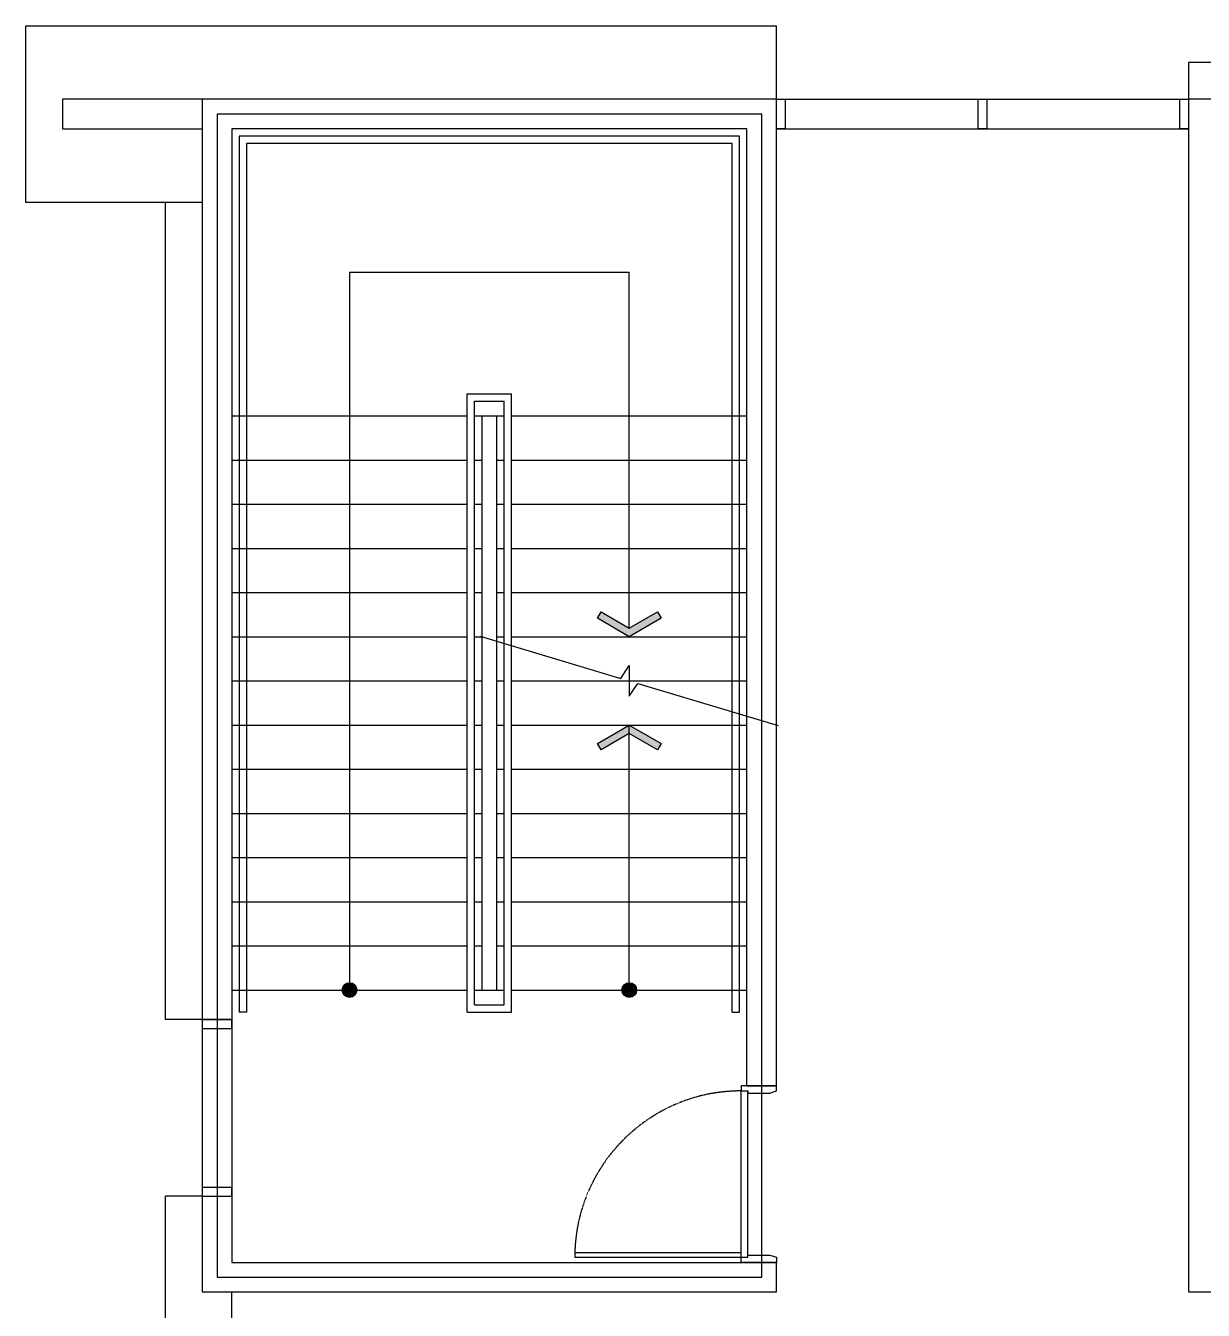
# Model space of a CAD drawing. Header units: millimetres. Extents: x -205 to 117945, y 114 to 103664.
# Drawn here: x -205 to 7795, y 94939 to 103664 of the extents above; entities that cross this region are included whole.
import ezdxf

# ---------------------------------------------------------------- set-up
doc = ezdxf.new("R2010")
doc.units = ezdxf.units.MM
doc.linetypes.add('D_HIDDEN', pattern=[0.35, 0.2, -0.15])
doc.linetypes.add('PLAN_2F$0$DOT', pattern=[6.35, 0, -6.35])
doc.layers.get('Defpoints').update_dxf_attribs({"color": 163})
for name, color, linetype in [('A-FIN', 6, 'Continuous'), ('A-FIN-GL', 5, 'Continuous'), ('A-FIN-ST', 4, 'Continuous'), ('A-HR', 6, 'Continuous'), ('A-LEAD', 7, 'Continuous'), ('A-RC', 2, 'Continuous'), ('A-STAIR', 4, 'Continuous'), ('A-WND1', 5, 'Continuous'), ('AA-XXXX-MARK', 7, 'Continuous'), ('H-PAT 8', 8, 'Continuous')]:
    doc.layers.add(name, color=color, linetype=linetype)

# ---------------------------------------------------------------- blocks, each defined once
blk = doc.blocks.new('A$Cd8b1d8e2')
at = {"layer": 'AA-XXXX-MARK'}
h = blk.add_hatch(color=256, dxfattribs=at)
h.dxf.hatch_style = 1
edge = h.paths.add_edge_path()
edge.add_arc((0, 0), 0.5, 0, 360)
blk.add_circle((0, 0), 0.5, dxfattribs=at)
blk = doc.blocks.new('STD-스틸싱글도어1')
at = {"color": 8}
for p, q in [((35, 0), (1165, 0)), ((35, -45), (1165, -45))]:
    blk.add_line(p, q, dxfattribs=at)
at = {"color": 0, "linetype": 'ByBlock', "lineweight": -2}
blk.add_lwpolyline([(65, 0), (65, 1130), (35, 1130), (35, 0)], close=True, dxfattribs=at)
for points in [[(0, -240), (0, 0), (35, 0), (35, -45), (50, -45), (50, -195), (35, -240), (35, -240)], [(1200, -240), (1200, 0), (1165, 0), (1165, -45), (1150, -45), (1150, -195), (1165, -240), (1165, -240)]]:
    blk.add_lwpolyline(points, close=True)
at = {"layer": 'Defpoints', "linetype": 'PLAN_2F$0$DOT', "ltscale": 100}
blk.add_line((0, 0), (1200, 0), dxfattribs=at)
at = {"layer": 'H-PAT 8', "linetype": 'D_HIDDEN'}
blk.add_arc((35, 0), 1130, 0, 90, dxfattribs=at)
blk = doc.blocks.new('ST-00')
at = {"layer": 'A-LEAD'}
for points in [[(-2662303.1, 786240.1), (-2662278.1, 786283.4), (-2662086.6, 786172.9), (-2661895.1, 786283.4), (-2661870.1, 786240.1), (-2662086.6, 786115.1)], [(-2661870.1, 785390.1), (-2661895.1, 785346.8), (-2662086.6, 785457.4), (-2662278.1, 785346.8), (-2662303.1, 785390.1), (-2662086.6, 785515.1)]]:
    blk.add_hatch(color=256, dxfattribs=at).paths.add_polyline_path(points)
at = {"layer": 'A-FIN-GL', "flags": 128}
for points in [[(-2664986.6, 783515.1), (-2664986.6, 782315.1)], [(-2664786.6, 783515.1), (-2664786.6, 782315.1)]]:
    blk.add_lwpolyline(points, dxfattribs=at)
at = {"layer": 'A-FIN-ST'}
for points in [[(-2664986.6, 783455.1), (-2664786.6, 783455.1), (-2664786.6, 783515.1), (-2664986.6, 783515.1)], [(-2664986.6, 782315.1), (-2664786.6, 782315.1), (-2664786.6, 782375.1), (-2664986.6, 782375.1)]]:
    blk.add_lwpolyline(points, close=True, dxfattribs=at)
at = {"layer": 'A-HR'}
for p, q in [((-2664736.6, 789515.1), (-2664736.6, 783565.1)), ((-2661336.6, 789515.1), (-2664736.6, 789515.1)), ((-2664686.6, 789465.1), (-2664686.6, 783565.1)), ((-2661386.6, 789465.1), (-2664686.6, 789465.1)), ((-2661386.6, 783565.1), (-2661386.6, 789465.1)), ((-2661336.6, 783565.1), (-2661336.6, 789515.1)), ((-2663186.6, 783565.1), (-2663186.6, 787765.1)), ((-2663186.6, 787765.1), (-2662886.6, 787765.1)), ((-2663136.6, 783615.1), (-2663136.6, 787715.1)), ((-2663136.6, 787715.1), (-2662936.6, 787715.1)), ((-2662936.6, 783615.1), (-2662936.6, 787715.1)), ((-2662886.6, 783565.1), (-2662886.6, 787765.1)), ((-2663136.6, 783615.1), (-2662936.6, 783615.1)), ((-2664686.6, 783565.1), (-2664736.6, 783565.1)), ((-2663186.6, 783565.1), (-2662886.6, 783565.1)), ((-2661386.6, 783565.1), (-2661336.6, 783565.1))]:
    blk.add_line(p, q, dxfattribs=at)
at = {"layer": 'A-LEAD'}
for p, q in [((-2663986.6, 788590.1), (-2663986.6, 783715.1)), ((-2663986.6, 788590.1), (-2662086.6, 788590.1)), ((-2662086.6, 786172.9), (-2662086.6, 788590.1)), ((-2662086.6, 783715.1), (-2662086.6, 785515.1))]:
    blk.add_line(p, q, dxfattribs=at)
for points in [[(-2662303.1, 786240.1), (-2662278.1, 786283.4), (-2662086.6, 786172.9), (-2661895.1, 786283.4), (-2661870.1, 786240.1), (-2662086.6, 786115.1)], [(-2661870.1, 785390.1), (-2661895.1, 785346.8), (-2662086.6, 785457.4), (-2662278.1, 785346.8), (-2662303.1, 785390.1), (-2662086.6, 785515.1)]]:
    blk.add_lwpolyline(points, close=True, dxfattribs=at)
blk.add_lwpolyline([(-2663098.8, 786118.8), (-2662144, 785832.4), (-2662086.6, 785919.5), (-2662086.6, 785710.7), (-2662029.1, 785797.9), (-2661074.3, 785511.5)], dxfattribs=at)
at = {"layer": 'A-RC'}
for p, q in [((-2661086.6, 789765.1), (-2664986.6, 789765.1)), ((-2664986.6, 789765.1), (-2664986.6, 783515.1)), ((-2661086.6, 783065.1), (-2661086.6, 789765.1)), ((-2661286.6, 789565.1), (-2664786.6, 789565.1)), ((-2664786.6, 789565.1), (-2664786.6, 783515.1)), ((-2661286.6, 783065.1), (-2661286.6, 789565.1)), ((-2664986.6, 783515.1), (-2664786.6, 783515.1)), ((-2664986.6, 783515.1), (-2664786.6, 783515.1)), ((-2661286.6, 783065.1), (-2661086.6, 783065.1)), ((-2664986.6, 782315.1), (-2664986.6, 781665.1)), ((-2664986.6, 782315.1), (-2664786.6, 782315.1)), ((-2664786.6, 782315.1), (-2664786.6, 781865.1)), ((-2664786.6, 781865.1), (-2661086.6, 781865.1)), ((-2661086.6, 781665.1), (-2661086.6, 781865.1)), ((-2664986.6, 781665.1), (-2664786.6, 781665.1)), ((-2664786.6, 781665.1), (-2661086.6, 781665.1))]:
    blk.add_line(p, q, dxfattribs=at)
at = {"layer": 'A-STAIR'}
for p, q in [((-2664786.6, 787615.1), (-2663186.6, 787615.1)), ((-2663136.6, 787615.1), (-2663086.6, 787615.1)), ((-2663086.6, 783715.1), (-2663086.6, 787615.1)), ((-2663086.6, 787615.1), (-2662936.6, 787615.1)), ((-2662986.6, 783715.1), (-2662986.6, 787615.1)), ((-2662886.6, 787615.1), (-2661286.6, 787615.1)), ((-2664786.6, 787315.1), (-2663186.6, 787315.1)), ((-2663136.6, 787315.1), (-2663086.6, 787315.1)), ((-2662986.6, 787315.1), (-2662936.6, 787315.1)), ((-2662886.6, 787315.1), (-2661286.6, 787315.1)), ((-2664786.6, 787015.1), (-2663186.6, 787015.1)), ((-2663136.6, 787015.1), (-2663086.6, 787015.1)), ((-2662986.6, 787015.1), (-2662936.6, 787015.1)), ((-2662886.6, 787015.1), (-2661286.6, 787015.1)), ((-2664786.6, 786715.1), (-2663186.6, 786715.1)), ((-2663136.6, 786715.1), (-2663086.6, 786715.1)), ((-2662986.6, 786715.1), (-2662936.6, 786715.1)), ((-2662886.6, 786715.1), (-2661286.6, 786715.1)), ((-2664786.6, 786415.1), (-2663186.6, 786415.1)), ((-2663136.6, 786415.1), (-2663086.6, 786415.1)), ((-2662986.6, 786415.1), (-2662936.6, 786415.1)), ((-2662886.6, 786415.1), (-2661286.6, 786415.1)), ((-2664786.6, 786115.1), (-2663186.6, 786115.1)), ((-2663136.6, 786115.1), (-2663086.6, 786115.1)), ((-2662986.6, 786115.1), (-2662936.6, 786115.1)), ((-2662886.6, 786115.1), (-2661286.6, 786115.1)), ((-2664786.6, 785815.1), (-2663186.6, 785815.1)), ((-2663136.6, 785815.1), (-2663086.6, 785815.1)), ((-2662986.6, 785815.1), (-2662936.6, 785815.1)), ((-2662886.6, 785815.1), (-2661286.6, 785815.1)), ((-2664786.6, 785515.1), (-2663186.6, 785515.1)), ((-2663136.6, 785515.1), (-2663086.6, 785515.1)), ((-2662986.6, 785515.1), (-2662936.6, 785515.1)), ((-2662886.6, 785515.1), (-2661286.6, 785515.1)), ((-2664786.6, 785215.1), (-2663186.6, 785215.1)), ((-2663136.6, 785215.1), (-2663086.6, 785215.1)), ((-2662986.6, 785215.1), (-2662936.6, 785215.1)), ((-2662886.6, 785215.1), (-2661286.6, 785215.1)), ((-2664786.6, 784915.1), (-2663186.6, 784915.1)), ((-2663136.6, 784915.1), (-2663086.6, 784915.1)), ((-2662986.6, 784915.1), (-2662936.6, 784915.1)), ((-2662886.6, 784915.1), (-2661286.6, 784915.1)), ((-2664786.6, 784615.1), (-2663186.6, 784615.1)), ((-2663136.6, 784615.1), (-2663086.6, 784615.1)), ((-2662986.6, 784615.1), (-2662936.6, 784615.1)), ((-2662886.6, 784615.1), (-2661286.6, 784615.1)), ((-2664786.6, 784315.1), (-2663186.6, 784315.1)), ((-2663136.6, 784315.1), (-2663086.6, 784315.1)), ((-2662986.6, 784315.1), (-2662936.6, 784315.1)), ((-2662886.6, 784315.1), (-2661286.6, 784315.1)), ((-2664786.6, 784015.1), (-2663186.6, 784015.1)), ((-2663136.6, 784015.1), (-2663086.6, 784015.1)), ((-2662986.6, 784015.1), (-2662936.6, 784015.1)), ((-2662886.6, 784015.1), (-2661286.6, 784015.1)), ((-2664786.6, 783715.1), (-2663186.6, 783715.1)), ((-2663136.6, 783715.1), (-2662936.6, 783715.1)), ((-2662886.6, 783715.1), (-2661286.6, 783715.1))]:
    blk.add_line(p, q, dxfattribs=at)
at = {"layer": 'Defpoints'}
blk.add_lwpolyline([(-2661186.6, 789665.1), (-2664886.6, 789665.1), (-2664886.6, 781765.1), (-2661186.6, 781765.1)], close=True, dxfattribs=at)
at = {"layer": 'A-LEAD', "xscale": 100, "yscale": 100, "zscale": 100, "rotation": 270}
for p in [(-2663986.6, 783715.1), (-2662086.6, 783715.1)]:
    blk.add_blockref('A$Cd8b1d8e2', p, dxfattribs=at)
at = {"layer": 'A-WND1', "rotation": 90.00000000000003}
blk.add_blockref('STD-스틸싱글도어1', (-2661326.6, 781865.1), dxfattribs=at)

msp = doc.modelspace()

# ---------------------------------------------------------------- linework, layer by layer
at = {"layer": 'A-FIN'}
for p, q in [((-205.2, 102463.6), (-205.2, 103663.6)), ((-205.2, 103663.6), (4894.8, 103663.6)), ((4894.8, 103163.6), (4894.8, 103663.6)), ((9294.8, 103413.6), (7694.8, 103413.6)), ((7694.8, 103413.6), (7694.8, 103163.6)), ((994.8, 102463.6), (-205.2, 102463.6)), ((744.8, 96913.6), (744.8, 102463.6)), ((994.8, 96913.6), (744.8, 96913.6)), ((744.8, 94813.6), (744.8, 95713.6)), ((994.8, 95713.6), (744.8, 95713.6)), ((1194.8, 94813.6), (1194.8, 95063.6))]:
    msp.add_line(p, q, dxfattribs=at)
at = {"layer": 'A-FIN-GL'}
for p, q in [((4894.8, 103163.6), (7694.8, 103163.6)), ((4894.8, 102963.6), (7694.8, 102963.6))]:
    msp.add_line(p, q, dxfattribs=at)
at = {"layer": 'A-FIN-ST'}
for p, q in [((4894.8, 102963.6), (4894.8, 103163.6)), ((4894.8, 103163.6), (4954.8, 103163.6)), ((4954.8, 103163.6), (4954.8, 102963.6)), ((6264.8, 102963.6), (6264.8, 103163.6)), ((6264.8, 103163.6), (6324.8, 103163.6)), ((6324.8, 103163.6), (6324.8, 102963.6)), ((7634.8, 102963.6), (7634.8, 103163.6)), ((7634.8, 103163.6), (7694.8, 103163.6)), ((7694.8, 103163.6), (7694.8, 102963.6)), ((4954.8, 102963.6), (4894.8, 102963.6)), ((6324.8, 102963.6), (6264.8, 102963.6)), ((7694.8, 102963.6), (7634.8, 102963.6))]:
    msp.add_line(p, q, dxfattribs=at)
at = {"layer": 'A-RC'}
for p, q in [((994.8, 103163.6), (44.8, 103163.6)), ((44.8, 103163.6), (44.8, 102963.6)), ((44.8, 102963.6), (994.8, 102963.6))]:
    msp.add_line(p, q, dxfattribs=at)
at = {"layer": 'A-RC', "flags": 128}
msp.add_lwpolyline([(9294.8, 103163.6), (7694.8, 103163.6), (7694.8, 95063.6), (7894.8, 95063.6)], dxfattribs=at)

# ---------------------------------------------------------------- block references
msp.add_blockref('ST-00', (2665981.4, -686601.6))

doc.saveas('drawing.dxf')
